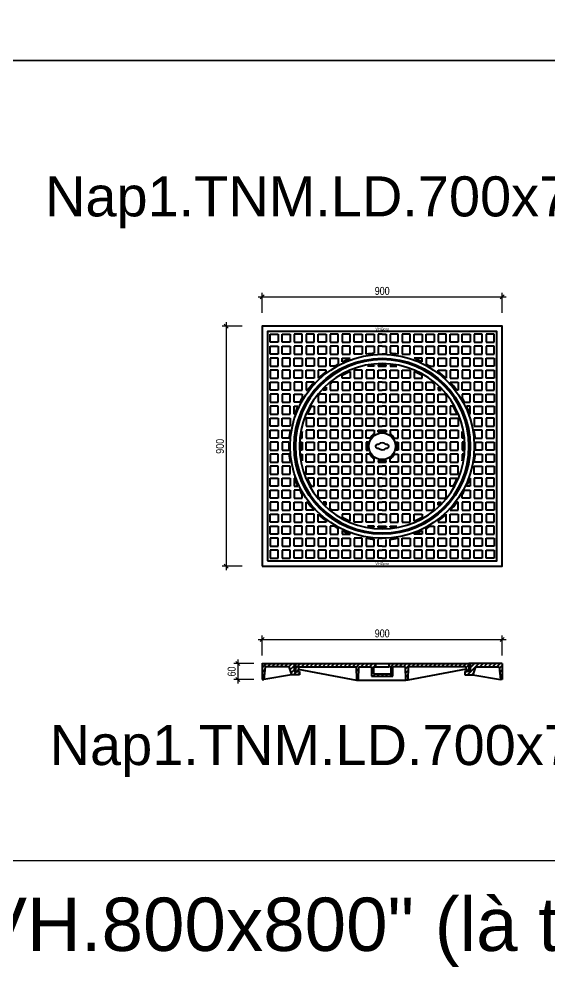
# Model space of a CAD drawing. Header units: feet. Extents: x 0 to 46220, y -100 to 29800.
# Drawn here: x 10169 to 12156, y 17894 to 21449 of the extents above; entities that cross this region are included whole.
import ezdxf
from ezdxf.enums import TextEntityAlignment as Align

# ---------------------------------------------------------------- set-up
doc = ezdxf.new("R2010")
doc.units = ezdxf.units.FT
doc.header["$MEASUREMENT"] = 0
doc.layers.get('Defpoints').update_dxf_attribs({"color": 8})
for name, color, linetype in [('VHG-140', 140, 'Continuous'), ('VHG-150', 150, 'Continuous'), ('VHG-Dim', 140, 'Continuous'), ('VHG-Nap2', 125, 'Continuous'), ('VHG-Nap3', 251, 'Continuous'), ('VHG-Text', 7, 'Continuous'), ('VHG-Thep', 1, 'Continuous')]:
    doc.layers.add(name, color=color, linetype=linetype)
doc.styles.add('Arial', font='arial.ttf')
doc.styles.add('VHG-Unicode.Bold', font='arial.ttf', dxfattribs={"width": 0.8})
doc.styles.add('VHG-Unicode.Regular', font='arial.ttf', dxfattribs={"width": 0.8})
doc.dimstyles.new('VHG1-15', dxfattribs={"dimscale": 150, "dimtxt": 0.2, "dimasz": 0.1, "dimexe": 0.1, "dimexo": 0.1, "dimgap": 0.05, "dimtad": 1, "dimdec": 0, "dimzin": 0, "dimdsep": 46, "dimtxsty": 'VHG-Unicode.Regular', "dimblk": 'OBLIQUE', "dimcen": 0.1, "dimdle": 0.1, "dimclrd": 140, "dimclre": 140, "dimclrt": 7, "dimaunit": 1, "dimadec": 3, "dimazin": 0, "dimtfac": 1, "dimtdec": 0, "dimtix": 1, "dimtofl": 0, "dimtmove": 0, "dimatfit": 3, "dimldrblk": 'DOTSMALL', "dimfxl": 0.4, "dimfxlon": 1, "dimtolj": 1, "dimtzin": 0, "dimarcsym": 0})

# ---------------------------------------------------------------- blocks, each defined once
blk = doc.blocks.new('_Oblique')
at = {"layer": 'VHG-Dim', "linetype": 'ByBlock', "lineweight": -2}
blk.add_line((-0.5, -0.5), (0.5, 0.5), dxfattribs=at)
blk = doc.blocks.new('*D319')
at = {"layer": 'Defpoints', "color": 0, "transparency": 16777216}
for p in [(11080.3, 20296.3), (10945, 19396.3), (11080.3, 19396.3)]:
    blk.add_point(p, dxfattribs=at)
at = {"layer": 'VHG-Dim', "color": 140, "lineweight": -2, "transparency": 16777216}
for p, q in [((10945, 20311.3), (10945, 19381.3)), ((11005, 20296.3), (10930, 20296.3)), ((11005, 19396.3), (10930, 19396.3))]:
    blk.add_line(p, q, dxfattribs=at)
at = {"layer": 'VHG-Dim', "color": 140, "lineweight": -2, "transparency": 16777216, "xscale": 15, "yscale": 15, "zscale": 15}
for p, rotation in [((10945, 20296.3), 90), ((10945, 19396.3), 270)]:
    blk.add_blockref('_Oblique', p, dxfattribs=dict(at, rotation=rotation))
at = {"layer": 'VHG-Dim', "color": 7, "transparency": 16777216, "insert": (10922.5, 19846.3), "char_height": 30, "attachment_point": 5, "rotation": 90, "style": 'VHG-Unicode.Regular'}
blk.add_mtext('\\A1;900', dxfattribs=at)
blk = doc.blocks.new('_DotSmall')
at = {"layer": 'VHG-Thep', "linetype": 'ByBlock', "const_width": 0.5}
blk.add_lwpolyline([(-0.0625, 0, 1), (0.0625, 0, 1)], format="xyb", close=True, dxfattribs=at)
blk = doc.blocks.new('*D320')
at = {"layer": 'Defpoints', "color": 0, "transparency": 16777216}
for p in [(11980.3, 20406.3), (11080.3, 20296.3), (11980.3, 20296.3)]:
    blk.add_point(p, dxfattribs=at)
at = {"layer": 'VHG-Dim', "color": 140, "lineweight": -2, "transparency": 16777216}
for p, q in [((11065.3, 20406.3), (11995.3, 20406.3)), ((11080.3, 20346.3), (11080.3, 20421.3)), ((11980.3, 20346.3), (11980.3, 20421.3))]:
    blk.add_line(p, q, dxfattribs=at)
at = {"layer": 'VHG-Dim', "color": 140, "lineweight": -2, "transparency": 16777216, "xscale": 15, "yscale": 15, "zscale": 15, "rotation": 180}
blk.add_blockref('_Oblique', (11080.3, 20406.3), dxfattribs=at)
at = {"layer": 'VHG-Dim', "color": 140, "lineweight": -2, "transparency": 16777216, "xscale": 15, "yscale": 15, "zscale": 15}
blk.add_blockref('_Oblique', (11980.3, 20406.3), dxfattribs=at)
at = {"layer": 'VHG-Dim', "color": 7, "transparency": 16777216, "insert": (11530.3, 20428.8), "char_height": 30, "attachment_point": 5, "style": 'VHG-Unicode.Regular'}
blk.add_mtext('\\A1;900', dxfattribs=at)
blk = doc.blocks.new('*D266')
at = {"layer": 'Defpoints', "color": 0, "transparency": 16777216}
for p in [(11080.3, 19031.7), (10988.8, 18971.7), (11080.3, 18971.7)]:
    blk.add_point(p, dxfattribs=at)
at = {"layer": 'VHG-Dim', "color": 140, "lineweight": -2, "transparency": 16777216}
for p, q in [((11048.8, 19031.7), (10973.8, 19031.7)), ((10988.8, 19046.7), (10988.8, 18956.7)), ((11048.8, 18971.7), (10973.8, 18971.7))]:
    blk.add_line(p, q, dxfattribs=at)
at = {"layer": 'VHG-Dim', "color": 140, "lineweight": -2, "transparency": 16777216, "xscale": 15, "yscale": 15, "zscale": 15}
for p, rotation in [((10988.8, 19031.7), 90), ((10988.8, 18971.7), 270)]:
    blk.add_blockref('_Oblique', p, dxfattribs=dict(at, rotation=rotation))
at = {"layer": 'VHG-Dim', "color": 7, "transparency": 16777216, "insert": (10966.3, 19001.7), "char_height": 30, "attachment_point": 5, "rotation": 90, "style": 'VHG-Unicode.Regular'}
blk.add_mtext('\\A1;60', dxfattribs=at)
blk = doc.blocks.new('*D267')
at = {"layer": 'Defpoints', "color": 0, "transparency": 16777216}
for p in [(11980.3, 19122.1), (11080.3, 19031.7), (11980.3, 19031.7)]:
    blk.add_point(p, dxfattribs=at)
at = {"layer": 'VHG-Dim', "color": 140, "lineweight": -2, "transparency": 16777216}
for p, q in [((11080.3, 19062.1), (11080.3, 19137.1)), ((11980.3, 19062.1), (11980.3, 19137.1)), ((11065.3, 19122.1), (11995.3, 19122.1))]:
    blk.add_line(p, q, dxfattribs=at)
at = {"layer": 'VHG-Dim', "color": 140, "lineweight": -2, "transparency": 16777216, "xscale": 15, "yscale": 15, "zscale": 15, "rotation": 180}
blk.add_blockref('_Oblique', (11080.3, 19122.1), dxfattribs=at)
at = {"layer": 'VHG-Dim', "color": 140, "lineweight": -2, "transparency": 16777216, "xscale": 15, "yscale": 15, "zscale": 15}
blk.add_blockref('_Oblique', (11980.3, 19122.1), dxfattribs=at)
at = {"layer": 'VHG-Dim', "color": 7, "transparency": 16777216, "insert": (11530.3, 19144.6), "char_height": 30, "attachment_point": 5, "style": 'VHG-Unicode.Regular'}
blk.add_mtext('\\A1;900', dxfattribs=at)
blk = doc.blocks.new('Nap1.TNM.LD.700x700.MB')
at = {"layer": 'VHG-Nap2', "lineweight": 40}
for points in [[(-450, -450), (450, -450), (450, 450), (-450, 450)], [(-430, -430), (430, -430), (430, 430), (-430, 430)]]:
    blk.add_lwpolyline(points, close=True, dxfattribs=at)
for radius in [345, 330]:
    blk.add_circle((0, 0), radius, dxfattribs=at)
for radius, start, end in [(325, 90, 270), (325, 270, 90), (310, 90, 270), (310, 270, 90)]:
    blk.add_arc((0, 0), radius, start, end, dxfattribs=at)
at = {"layer": 'VHG-Nap3', "lineweight": 40}
for p, q in [((-420, 420), (-390, 420)), ((-420, 390), (-420, 420)), ((-390, 420), (-390, 390)), ((-375, 420), (-345, 420)), ((-375, 390), (-375, 420)), ((-345, 420), (-345, 390)), ((-300, 420), (-330, 420)), ((-330, 420), (-330, 390)), ((-300, 390), (-300, 420)), ((-255, 420), (-285, 420)), ((-285, 420), (-285, 390)), ((-255, 390), (-255, 420)), ((-240, 420), (-210, 420)), ((-240, 390), (-240, 420)), ((-210, 420), (-210, 390)), ((-165, 420), (-195, 420)), ((-195, 420), (-195, 390)), ((-165, 390), (-165, 420)), ((-120, 420), (-150, 420)), ((-150, 420), (-150, 390)), ((-120, 390), (-120, 420)), ((-105, 420), (-75, 420)), ((-105, 390), (-105, 420)), ((-75, 420), (-75, 390)), ((-60, 420), (-30, 420)), ((-60, 390), (-60, 420)), ((-30, 420), (-30, 390)), ((0, 420), (-15, 420)), ((-15, 420), (-15, 390)), ((0, 420), (15, 420)), ((15, 420), (15, 390)), ((60, 420), (30, 420)), ((30, 420), (30, 390)), ((60, 390), (60, 420)), ((105, 420), (75, 420)), ((75, 420), (75, 390)), ((105, 390), (105, 420)), ((120, 420), (150, 420)), ((120, 390), (120, 420)), ((150, 420), (150, 390)), ((165, 420), (195, 420)), ((165, 390), (165, 420)), ((195, 420), (195, 390)), ((240, 420), (210, 420)), ((210, 420), (210, 390)), ((240, 390), (240, 420)), ((255, 420), (285, 420)), ((255, 390), (255, 420)), ((285, 420), (285, 390)), ((300, 420), (330, 420)), ((300, 390), (300, 420)), ((330, 420), (330, 390)), ((375, 420), (345, 420)), ((345, 420), (345, 390)), ((375, 390), (375, 420)), ((420, 420), (390, 420)), ((390, 420), (390, 390)), ((420, 390), (420, 420)), ((-390, 390), (-420, 390)), ((-420, 375), (-390, 375)), ((-420, 345), (-420, 375)), ((-390, 375), (-390, 345)), ((-345, 390), (-375, 390)), ((-375, 375), (-345, 375)), ((-375, 345), (-375, 375)), ((-345, 375), (-345, 345)), ((-330, 390), (-300, 390)), ((-300, 375), (-330, 375)), ((-330, 375), (-330, 345)), ((-300, 345), (-300, 375)), ((-285, 390), (-255, 390)), ((-255, 375), (-285, 375)), ((-285, 375), (-285, 345)), ((-255, 345), (-255, 375)), ((-210, 390), (-240, 390)), ((-240, 375), (-210, 375)), ((-240, 345), (-240, 375)), ((-210, 375), (-210, 345)), ((-195, 390), (-165, 390)), ((-165, 375), (-195, 375)), ((-195, 375), (-195, 345)), ((-165, 345), (-165, 375)), ((-150, 390), (-120, 390)), ((-120, 375), (-150, 375)), ((-150, 375), (-150, 345)), ((-120, 345), (-120, 375)), ((-75, 390), (-105, 390)), ((-105, 375), (-75, 375)), ((-105, 345), (-105, 375)), ((-75, 375), (-75, 345)), ((-30, 390), (-60, 390)), ((-60, 375), (-30, 375)), ((-60, 345), (-60, 375)), ((-30, 375), (-30, 348.7)), ((-15, 390), (0, 390)), ((0, 375), (-15, 375)), ((-15, 375), (-15, 345)), ((15, 390), (0, 390)), ((0, 375), (15, 375)), ((15, 375), (15, 345)), ((30, 390), (60, 390)), ((60, 375), (30, 375)), ((30, 375), (30, 348.7)), ((60, 345), (60, 375)), ((75, 390), (105, 390)), ((105, 375), (75, 375)), ((75, 375), (75, 345)), ((105, 345), (105, 375)), ((150, 390), (120, 390)), ((120, 375), (150, 375)), ((120, 345), (120, 375)), ((150, 375), (150, 345)), ((195, 390), (165, 390)), ((165, 375), (195, 375)), ((165, 345), (165, 375)), ((195, 375), (195, 345)), ((210, 390), (240, 390)), ((240, 375), (210, 375)), ((210, 375), (210, 345)), ((240, 345), (240, 375)), ((285, 390), (255, 390)), ((255, 375), (285, 375)), ((255, 345), (255, 375)), ((285, 375), (285, 345)), ((330, 390), (300, 390)), ((300, 375), (330, 375)), ((300, 345), (300, 375)), ((330, 375), (330, 345)), ((345, 390), (375, 390)), ((375, 375), (345, 375)), ((345, 375), (345, 345)), ((375, 345), (375, 375)), ((390, 390), (420, 390)), ((420, 375), (390, 375)), ((390, 375), (390, 345)), ((420, 345), (420, 375)), ((-390, 345), (-420, 345)), ((-390, 330), (-420, 330)), ((-420, 330), (-420, 300)), ((-390, 300), (-390, 330)), ((-345, 345), (-375, 345)), ((-345, 330), (-375, 330)), ((-375, 330), (-375, 300)), ((-345, 300), (-345, 330)), ((-330, 345), (-300, 345)), ((-330, 300), (-330, 330)), ((-330, 330), (-300, 330)), ((-300, 330), (-300, 300)), ((-285, 345), (-255, 345)), ((-285, 300), (-285, 330)), ((-285, 330), (-255, 330)), ((-255, 330), (-255, 300)), ((-210, 345), (-240, 345)), ((-210, 330), (-240, 330)), ((-240, 330), (-240, 300)), ((-210, 300), (-210, 330)), ((-195, 345), (-165, 345)), ((-195, 300), (-195, 330)), ((-195, 330), (-165, 330)), ((-165, 330), (-165, 308.7)), ((-150, 345), (-120, 345)), ((-150, 316.2), (-150, 330)), ((-150, 330), (-120, 330)), ((-150, 316.2), (-120, 330)), ((-75, 345), (-105, 345)), ((-58.9, 345), (-60, 345)), ((-15, 345), (0, 345)), ((15, 345), (0, 345)), ((58.9, 345), (60, 345)), ((75, 345), (105, 345)), ((150, 345), (120, 345)), ((150, 330), (120, 330)), ((150, 316.2), (120, 330)), ((150, 316.2), (150, 330)), ((195, 345), (165, 345)), ((195, 330), (165, 330)), ((165, 330), (165, 308.7)), ((195, 300), (195, 330)), ((210, 345), (240, 345)), ((210, 300), (210, 330)), ((210, 330), (240, 330)), ((240, 330), (240, 300)), ((285, 345), (255, 345)), ((285, 330), (255, 330)), ((255, 330), (255, 300)), ((285, 300), (285, 330)), ((330, 345), (300, 345)), ((330, 330), (300, 330)), ((300, 330), (300, 300)), ((330, 300), (330, 330)), ((345, 345), (375, 345)), ((345, 300), (345, 330)), ((345, 330), (375, 330)), ((375, 330), (375, 300)), ((390, 345), (420, 345)), ((390, 300), (390, 330)), ((390, 330), (420, 330)), ((420, 330), (420, 300)), ((-420, 300), (-390, 300)), ((-390, 285), (-420, 285)), ((-420, 285), (-420, 255)), ((-390, 255), (-390, 285)), ((-375, 300), (-345, 300)), ((-345, 285), (-375, 285)), ((-375, 285), (-375, 255)), ((-345, 255), (-345, 285)), ((-300, 300), (-330, 300)), ((-330, 255), (-330, 285)), ((-330, 285), (-300, 285)), ((-300, 285), (-300, 255)), ((-255, 300), (-285, 300)), ((-285, 255), (-285, 285)), ((-285, 285), (-255, 285)), ((-255, 285), (-255, 255)), ((-240, 300), (-210, 300)), ((-210, 285), (-240, 285)), ((-240, 285), (-240, 255)), ((-210, 280), (-210, 285)), ((-180.3, 300), (-195, 300)), ((-75, 285), (-105, 285)), ((-105, 285), (-105, 255)), ((-75, 255), (-75, 285)), ((-30, 285), (-60, 285)), ((-60, 285), (-60, 255)), ((-30, 300), (-55, 300)), ((-30, 303.5), (-30, 300)), ((-30, 255), (-30, 285)), ((-15, 304.6), (-15, 300)), ((-15, 304.6), (15, 304.6)), ((-15, 300), (15, 300)), ((-15, 255), (-15, 285)), ((-15, 285), (0, 285)), ((15, 285), (0, 285)), ((15, 300), (15, 304.6)), ((15, 255), (15, 285)), ((30, 303.5), (30, 300)), ((30, 300), (55, 300)), ((30, 255), (30, 285)), ((30, 285), (60, 285)), ((60, 285), (60, 255)), ((75, 255), (75, 285)), ((75, 285), (105, 285)), ((105, 285), (105, 255)), ((180.3, 300), (195, 300)), ((240, 300), (210, 300)), ((210, 280), (210, 285)), ((210, 285), (240, 285)), ((240, 285), (240, 255)), ((255, 300), (285, 300)), ((285, 285), (255, 285)), ((255, 285), (255, 255)), ((285, 255), (285, 285)), ((300, 300), (330, 300)), ((330, 285), (300, 285)), ((300, 285), (300, 255)), ((330, 255), (330, 285)), ((375, 300), (345, 300)), ((345, 255), (345, 285)), ((345, 285), (375, 285)), ((375, 285), (375, 255)), ((420, 300), (390, 300)), ((390, 255), (390, 285)), ((390, 285), (420, 285)), ((420, 285), (420, 255)), ((-420, 255), (-390, 255)), ((-375, 255), (-345, 255)), ((-300, 255), (-330, 255)), ((-255, 255), (-285, 255)), ((-240, 255), (-239.7, 255)), ((-150, 255), (-150, 265.6)), ((-120, 255), (-150, 255)), ((-120, 280.4), (-120, 255)), ((-105, 255), (-75, 255)), ((-60, 255), (-30, 255)), ((0, 255), (-15, 255)), ((0, 255), (15, 255)), ((60, 255), (30, 255)), ((105, 255), (75, 255)), ((120, 280.4), (120, 255)), ((120, 255), (150, 255)), ((150, 255), (150, 265.6)), ((240, 255), (239.7, 255)), ((255, 255), (285, 255)), ((300, 255), (330, 255)), ((375, 255), (345, 255)), ((420, 255), (390, 255)), ((-420, 240), (-390, 240)), ((-420, 210), (-420, 240)), ((-390, 240), (-390, 210)), ((-375, 240), (-345, 240)), ((-375, 210), (-375, 240)), ((-345, 240), (-345, 210)), ((-300, 240), (-330, 240)), ((-330, 240), (-330, 210)), ((-300, 210), (-300, 240)), ((-255, 240), (-285, 240)), ((-285, 240), (-285, 210)), ((-255, 239.7), (-255, 240)), ((-210, 221.2), (-210, 210)), ((-195, 234.5), (-195, 210)), ((-165, 240), (-188.2, 240)), ((-165, 210), (-165, 240)), ((-120, 240), (-150, 240)), ((-150, 240), (-150, 210)), ((-120, 210), (-120, 240)), ((-105, 240), (-75, 240)), ((-105, 210), (-105, 240)), ((-75, 240), (-75, 210)), ((-60, 240), (-30, 240)), ((-60, 210), (-60, 240)), ((-30, 240), (-30, 210)), ((0, 240), (-15, 240)), ((-15, 240), (-15, 210)), ((0, 240), (15, 240)), ((15, 240), (15, 210)), ((60, 240), (30, 240)), ((30, 240), (30, 210)), ((60, 210), (60, 240)), ((105, 240), (75, 240)), ((75, 240), (75, 210)), ((105, 210), (105, 240)), ((120, 240), (150, 240)), ((120, 210), (120, 240)), ((150, 240), (150, 210)), ((165, 240), (188.2, 240)), ((165, 210), (165, 240)), ((195, 234.5), (195, 210)), ((210, 221.2), (210, 210)), ((255, 240), (285, 240)), ((255, 239.7), (255, 240)), ((285, 240), (285, 210)), ((300, 240), (330, 240)), ((300, 210), (300, 240)), ((330, 240), (330, 210)), ((375, 240), (345, 240)), ((345, 240), (345, 210)), ((375, 210), (375, 240)), ((420, 240), (390, 240)), ((390, 240), (390, 210)), ((420, 210), (420, 240)), ((-390, 210), (-420, 210)), ((-390, 195), (-420, 195)), ((-420, 195), (-420, 165)), ((-390, 165), (-390, 195)), ((-345, 210), (-375, 210)), ((-345, 195), (-375, 195)), ((-375, 195), (-375, 165)), ((-345, 165), (-345, 195)), ((-330, 210), (-300, 210)), ((-330, 165), (-330, 195)), ((-330, 195), (-300, 195)), ((-300, 195), (-300, 180.3)), ((-285, 210), (-280, 210)), ((-240, 188.2), (-240, 165)), ((-210, 195), (-234.5, 195)), ((-210, 210), (-221.2, 210)), ((-210, 165), (-210, 195)), ((-195, 210), (-165, 210)), ((-195, 165), (-195, 195)), ((-195, 195), (-165, 195)), ((-165, 195), (-165, 165)), ((-150, 210), (-120, 210)), ((-150, 165), (-150, 195)), ((-150, 195), (-120, 195)), ((-120, 195), (-120, 165)), ((-75, 210), (-105, 210)), ((-75, 195), (-105, 195)), ((-105, 195), (-105, 165)), ((-75, 165), (-75, 195)), ((-30, 210), (-60, 210)), ((-30, 195), (-60, 195)), ((-60, 195), (-60, 165)), ((-30, 165), (-30, 195)), ((-15, 210), (0, 210)), ((-15, 165), (-15, 195)), ((-15, 195), (0, 195)), ((15, 210), (0, 210)), ((15, 195), (0, 195)), ((15, 165), (15, 195)), ((30, 210), (60, 210)), ((30, 165), (30, 195)), ((30, 195), (60, 195)), ((60, 195), (60, 165)), ((75, 210), (105, 210)), ((75, 165), (75, 195)), ((75, 195), (105, 195)), ((105, 195), (105, 165)), ((150, 210), (120, 210)), ((150, 195), (120, 195)), ((120, 195), (120, 165)), ((150, 165), (150, 195)), ((195, 210), (165, 210)), ((195, 195), (165, 195)), ((165, 195), (165, 165)), ((195, 165), (195, 195)), ((210, 210), (221.2, 210)), ((210, 165), (210, 195)), ((210, 195), (234.5, 195)), ((240, 188.2), (240, 165)), ((285, 210), (280, 210)), ((330, 210), (300, 210)), ((330, 195), (300, 195)), ((300, 195), (300, 180.3)), ((330, 165), (330, 195)), ((345, 210), (375, 210)), ((345, 165), (345, 195)), ((345, 195), (375, 195)), ((375, 195), (375, 165)), ((390, 210), (420, 210)), ((390, 165), (390, 195)), ((390, 195), (420, 195)), ((420, 195), (420, 165)), ((-420, 165), (-390, 165)), ((-390, 150), (-420, 150)), ((-420, 150), (-420, 120)), ((-390, 120), (-390, 150)), ((-375, 165), (-345, 165)), ((-345, 150), (-375, 150)), ((-375, 150), (-375, 120)), ((-345, 120), (-345, 150)), ((-308.7, 165), (-330, 165)), ((-330, 120), (-330, 150)), ((-330, 150), (-316.2, 150)), ((-265.6, 150), (-255, 150)), ((-255, 150), (-255, 120)), ((-240, 165), (-210, 165)), ((-210, 150), (-240, 150)), ((-240, 150), (-240, 120)), ((-210, 120), (-210, 150)), ((-165, 165), (-195, 165)), ((-195, 120), (-195, 150)), ((-195, 150), (-165, 150)), ((-165, 150), (-165, 120)), ((-120, 165), (-150, 165)), ((-150, 120), (-150, 150)), ((-150, 150), (-120, 150)), ((-120, 150), (-120, 120)), ((-105, 165), (-75, 165)), ((-75, 150), (-105, 150)), ((-105, 150), (-105, 120)), ((-75, 120), (-75, 150)), ((-60, 165), (-30, 165)), ((-30, 150), (-60, 150)), ((-60, 150), (-60, 120)), ((-30, 120), (-30, 150)), ((0, 165), (-15, 165)), ((-15, 120), (-15, 150)), ((-15, 150), (0, 150)), ((0, 165), (15, 165)), ((15, 150), (0, 150)), ((15, 120), (15, 150)), ((60, 165), (30, 165)), ((30, 120), (30, 150)), ((30, 150), (60, 150)), ((60, 150), (60, 120)), ((105, 165), (75, 165)), ((75, 120), (75, 150)), ((75, 150), (105, 150)), ((105, 150), (105, 120)), ((120, 165), (150, 165)), ((150, 150), (120, 150)), ((120, 150), (120, 120)), ((150, 120), (150, 150)), ((165, 165), (195, 165)), ((195, 150), (165, 150)), ((165, 150), (165, 120)), ((195, 120), (195, 150)), ((240, 165), (210, 165)), ((210, 120), (210, 150)), ((210, 150), (240, 150)), ((240, 150), (240, 120)), ((265.6, 150), (255, 150)), ((255, 150), (255, 120)), ((308.7, 165), (330, 165)), ((330, 150), (316.2, 150)), ((330, 120), (330, 150)), ((375, 165), (345, 165)), ((345, 120), (345, 150)), ((345, 150), (375, 150)), ((375, 150), (375, 120)), ((420, 165), (390, 165)), ((390, 120), (390, 150)), ((390, 150), (420, 150)), ((420, 150), (420, 120)), ((-420, 120), (-390, 120)), ((-375, 120), (-345, 120)), ((-328.8, 120), (-330, 120)), ((-255, 120), (-280.4, 120)), ((-240, 120), (-210, 120)), ((-165, 120), (-195, 120)), ((-120, 120), (-150, 120)), ((-105, 120), (-75, 120)), ((-60, 120), (-30, 120)), ((0, 120), (-15, 120)), ((0, 120), (15, 120)), ((60, 120), (30, 120)), ((105, 120), (75, 120)), ((120, 120), (150, 120)), ((165, 120), (195, 120)), ((240, 120), (210, 120)), ((255, 120), (280.4, 120)), ((328.8, 120), (330, 120)), ((375, 120), (345, 120)), ((420, 120), (390, 120)), ((-420, 105), (-390, 105)), ((-420, 75), (-420, 105)), ((-390, 75), (-420, 75)), ((-390, 105), (-390, 75)), ((-375, 105), (-345, 105)), ((-375, 75), (-375, 105)), ((-345, 75), (-375, 75)), ((-345, 105), (-345, 75)), ((-255, 105), (-285, 105)), ((-285, 105), (-285, 75)), ((-285, 75), (-255, 75)), ((-255, 75), (-255, 105)), ((-240, 105), (-210, 105)), ((-240, 75), (-240, 105)), ((-210, 75), (-240, 75)), ((-210, 105), (-210, 75)), ((-165, 105), (-195, 105)), ((-195, 105), (-195, 75)), ((-195, 75), (-165, 75)), ((-165, 75), (-165, 105)), ((-120, 105), (-150, 105)), ((-150, 105), (-150, 75)), ((-150, 75), (-120, 75)), ((-120, 75), (-120, 105)), ((-105, 105), (-75, 105)), ((-105, 75), (-105, 105)), ((-75, 75), (-105, 75)), ((-75, 105), (-75, 75)), ((-60, 105), (-30, 105)), ((-60, 75), (-60, 105)), ((-30, 75), (-60, 75)), ((-30, 105), (-30, 75)), ((0, 105), (-15, 105)), ((-15, 105), (-15, 75)), ((-15, 75), (0, 75)), ((0, 105), (15, 105)), ((15, 75), (0, 75)), ((15, 105), (15, 75)), ((60, 105), (30, 105)), ((30, 105), (30, 75)), ((30, 75), (60, 75)), ((60, 75), (60, 105)), ((105, 105), (75, 105)), ((75, 105), (75, 75)), ((75, 75), (105, 75)), ((105, 75), (105, 105)), ((120, 105), (150, 105)), ((120, 75), (120, 105)), ((150, 75), (120, 75)), ((150, 105), (150, 75)), ((165, 105), (195, 105)), ((165, 75), (165, 105)), ((195, 75), (165, 75)), ((195, 105), (195, 75)), ((240, 105), (210, 105)), ((210, 105), (210, 75)), ((210, 75), (240, 75)), ((240, 75), (240, 105)), ((255, 105), (285, 105)), ((255, 75), (255, 105)), ((285, 75), (255, 75)), ((285, 105), (285, 75)), ((375, 105), (345, 105)), ((345, 105), (345, 75)), ((345, 75), (375, 75)), ((375, 75), (375, 105)), ((420, 105), (390, 105)), ((390, 105), (390, 75)), ((390, 75), (420, 75)), ((420, 75), (420, 105)), ((-420, 60), (-390, 60)), ((-420, 30), (-420, 60)), ((-390, 60), (-390, 30)), ((-375, 60), (-345, 60)), ((-375, 30), (-375, 60)), ((-345, 60), (-345, 58.9)), ((-300, 30), (-300, 55)), ((-255, 60), (-285, 60)), ((-285, 60), (-285, 30)), ((-255, 30), (-255, 60)), ((-240, 60), (-210, 60)), ((-240, 30), (-240, 60)), ((-210, 60), (-210, 30)), ((-165, 60), (-195, 60)), ((-195, 60), (-195, 30)), ((-165, 30), (-165, 60)), ((-120, 60), (-150, 60)), ((-150, 60), (-150, 30)), ((-120, 30), (-120, 60)), ((-105, 60), (-75, 60)), ((-105, 30), (-105, 60)), ((-75, 60), (-75, 30)), ((-60, 60), (-30, 60)), ((-60, 30), (-60, 60)), ((-30, 60), (-30, 46.1)), ((-15, 60), (15, 60)), ((-15, 52.9), (-15, 60)), ((15, 60), (15, 52.9)), ((60, 60), (30, 60)), ((30, 60), (30, 46.1)), ((60, 30), (60, 60)), ((105, 60), (75, 60)), ((75, 60), (75, 30)), ((105, 30), (105, 60)), ((120, 60), (150, 60)), ((120, 30), (120, 60)), ((150, 60), (150, 30)), ((165, 60), (195, 60)), ((165, 30), (165, 60)), ((195, 60), (195, 30)), ((240, 60), (210, 60)), ((210, 60), (210, 30)), ((240, 30), (240, 60)), ((255, 60), (285, 60)), ((255, 30), (255, 60)), ((285, 60), (285, 30)), ((300, 30), (300, 55)), ((375, 60), (345, 60)), ((345, 60), (345, 58.9)), ((375, 30), (375, 60)), ((420, 60), (390, 60)), ((390, 60), (390, 30)), ((420, 30), (420, 60)), ((-390, 30), (-420, 30)), ((-390, 15), (-420, 15)), ((-420, 15), (-420, -15)), ((-390, -15), (-390, 15)), ((-348.7, 30), (-375, 30)), ((-349.7, 15), (-375, 15)), ((-375, 15), (-375, -15)), ((-345, -15), (-345, 15)), ((-330, -15), (-330, 15)), ((-304.6, 15), (-300, 15)), ((-303.5, 30), (-300, 30)), ((-300, 15), (-300, -15)), ((-285, 30), (-255, 30)), ((-285, -15), (-285, 15)), ((-285, 15), (-255, 15)), ((-255, 15), (-255, -15)), ((-210, 30), (-240, 30)), ((-210, 15), (-240, 15)), ((-240, 15), (-240, -15)), ((-210, -15), (-210, 15)), ((-195, 30), (-165, 30)), ((-195, -15), (-195, 15)), ((-195, 15), (-165, 15)), ((-165, 15), (-165, -15)), ((-150, 30), (-120, 30)), ((-150, -15), (-150, 15)), ((-150, 15), (-120, 15)), ((-120, 15), (-120, -15)), ((-75, 30), (-105, 30)), ((-75, 15), (-105, 15)), ((-105, 15), (-105, -15)), ((-75, -15), (-75, 15)), ((-46.1, 30), (-60, 30)), ((-52.9, 15), (-60, 15)), ((-60, 15), (-60, -15)), ((46.1, 30), (60, 30)), ((52.9, 15), (60, 15)), ((60, 15), (60, -15)), ((75, 30), (105, 30)), ((75, -15), (75, 15)), ((75, 15), (105, 15)), ((105, 15), (105, -15)), ((150, 30), (120, 30)), ((150, 15), (120, 15)), ((120, 15), (120, -15)), ((150, -15), (150, 15)), ((195, 30), (165, 30)), ((195, 15), (165, 15)), ((165, 15), (165, -15)), ((195, -15), (195, 15)), ((210, 30), (240, 30)), ((210, -15), (210, 15)), ((210, 15), (240, 15)), ((240, 15), (240, -15)), ((285, 30), (255, 30)), ((285, 15), (255, 15)), ((255, 15), (255, -15)), ((285, -15), (285, 15)), ((303.5, 30), (300, 30)), ((304.6, 15), (300, 15)), ((300, 15), (300, -15)), ((348.7, 30), (375, 30)), ((349.7, 15), (375, 15)), ((375, 15), (375, -15)), ((390, 30), (420, 30)), ((390, -15), (390, 15)), ((390, 15), (420, 15)), ((420, 15), (420, -15)), ((-420, -15), (-390, -15)), ((-390, -30), (-420, -30)), ((-420, -30), (-420, -60)), ((-390, -60), (-390, -30)), ((-375, -15), (-349.7, -15)), ((-348.7, -30), (-375, -30)), ((-375, -30), (-375, -60)), ((-300, -15), (-304.6, -15)), ((-303.5, -30), (-300, -30)), ((-300, -30), (-300, -55)), ((-255, -15), (-285, -15)), ((-285, -60), (-285, -30)), ((-285, -30), (-255, -30)), ((-255, -30), (-255, -60)), ((-240, -15), (-210, -15)), ((-210, -30), (-240, -30)), ((-240, -30), (-240, -60)), ((-210, -60), (-210, -30)), ((-165, -15), (-195, -15)), ((-195, -60), (-195, -30)), ((-195, -30), (-165, -30)), ((-165, -30), (-165, -60)), ((-120, -15), (-150, -15)), ((-150, -60), (-150, -30)), ((-150, -30), (-120, -30)), ((-120, -30), (-120, -60)), ((-105, -15), (-75, -15)), ((-75, -30), (-105, -30)), ((-105, -30), (-105, -60)), ((-75, -60), (-75, -30)), ((-60, -15), (-52.9, -15)), ((-46.1, -30), (-60, -30)), ((-60, -30), (-60, -60)), ((46.1, -30), (60, -30)), ((60, -15), (52.9, -15)), ((60, -30), (60, -60)), ((105, -15), (75, -15)), ((75, -60), (75, -30)), ((75, -30), (105, -30)), ((105, -30), (105, -60)), ((120, -15), (150, -15)), ((150, -30), (120, -30)), ((120, -30), (120, -60)), ((150, -60), (150, -30)), ((165, -15), (195, -15)), ((195, -30), (165, -30)), ((165, -30), (165, -60)), ((195, -60), (195, -30)), ((240, -15), (210, -15)), ((210, -60), (210, -30)), ((210, -30), (240, -30)), ((240, -30), (240, -60)), ((255, -15), (285, -15)), ((285, -30), (255, -30)), ((255, -30), (255, -60)), ((285, -60), (285, -30)), ((300, -15), (304.6, -15)), ((303.5, -30), (300, -30)), ((300, -30), (300, -55)), ((348.7, -30), (375, -30)), ((375, -15), (349.7, -15)), ((375, -30), (375, -60)), ((420, -15), (390, -15)), ((390, -60), (390, -30)), ((390, -30), (420, -30)), ((420, -30), (420, -60)), ((-420, -60), (-390, -60)), ((-375, -60), (-345, -60)), ((-345, -60), (-345, -58.9)), ((-255, -60), (-285, -60)), ((-240, -60), (-210, -60)), ((-165, -60), (-195, -60)), ((-120, -60), (-150, -60)), ((-105, -60), (-75, -60)), ((-60, -60), (-30, -60)), ((-30, -60), (-30, -46.1)), ((-15, -52.9), (-15, -60)), ((-15, -60), (15, -60)), ((15, -60), (15, -52.9)), ((30, -60), (30, -46.1)), ((60, -60), (30, -60)), ((105, -60), (75, -60)), ((120, -60), (150, -60)), ((165, -60), (195, -60)), ((240, -60), (210, -60)), ((255, -60), (285, -60)), ((345, -60), (345, -58.9)), ((375, -60), (345, -60)), ((420, -60), (390, -60)), ((-390, -75), (-420, -75)), ((-420, -75), (-420, -105)), ((-420, -105), (-390, -105)), ((-390, -105), (-390, -75)), ((-345, -75), (-375, -75)), ((-375, -75), (-375, -105)), ((-375, -105), (-345, -105)), ((-345, -105), (-345, -75)), ((-285, -105), (-285, -75)), ((-285, -75), (-255, -75)), ((-255, -105), (-285, -105)), ((-255, -75), (-255, -105)), ((-210, -75), (-240, -75)), ((-240, -75), (-240, -105)), ((-240, -105), (-210, -105)), ((-210, -105), (-210, -75)), ((-195, -105), (-195, -75)), ((-195, -75), (-165, -75)), ((-165, -105), (-195, -105)), ((-165, -75), (-165, -105)), ((-150, -105), (-150, -75)), ((-150, -75), (-120, -75)), ((-120, -105), (-150, -105)), ((-120, -75), (-120, -105)), ((-75, -75), (-105, -75)), ((-105, -75), (-105, -105)), ((-105, -105), (-75, -105)), ((-75, -105), (-75, -75)), ((-30, -75), (-60, -75)), ((-60, -75), (-60, -105)), ((-60, -105), (-30, -105)), ((-30, -105), (-30, -75)), ((-15, -105), (-15, -75)), ((-15, -75), (0, -75)), ((0, -105), (-15, -105)), ((15, -75), (0, -75)), ((0, -105), (15, -105)), ((15, -105), (15, -75)), ((30, -105), (30, -75)), ((30, -75), (60, -75)), ((60, -105), (30, -105)), ((60, -75), (60, -105)), ((75, -105), (75, -75)), ((75, -75), (105, -75)), ((105, -105), (75, -105)), ((105, -75), (105, -105)), ((150, -75), (120, -75)), ((120, -75), (120, -105)), ((120, -105), (150, -105)), ((150, -105), (150, -75)), ((195, -75), (165, -75)), ((165, -75), (165, -105)), ((165, -105), (195, -105)), ((195, -105), (195, -75)), ((210, -105), (210, -75)), ((210, -75), (240, -75)), ((240, -105), (210, -105)), ((240, -75), (240, -105)), ((285, -75), (255, -75)), ((255, -75), (255, -105)), ((255, -105), (285, -105)), ((285, -105), (285, -75)), ((345, -105), (345, -75)), ((345, -75), (375, -75)), ((375, -105), (345, -105)), ((375, -75), (375, -105)), ((390, -105), (390, -75)), ((390, -75), (420, -75)), ((420, -105), (390, -105)), ((420, -75), (420, -105)), ((-420, -120), (-390, -120)), ((-420, -150), (-420, -120)), ((-390, -120), (-390, -150)), ((-375, -120), (-345, -120)), ((-375, -150), (-375, -120)), ((-345, -120), (-345, -150)), ((-328.8, -120), (-330, -120)), ((-330, -120), (-330, -150)), ((-255, -120), (-280.4, -120)), ((-255, -150), (-255, -120)), ((-240, -120), (-210, -120)), ((-240, -150), (-240, -120)), ((-210, -120), (-210, -150)), ((-165, -120), (-195, -120)), ((-195, -120), (-195, -150)), ((-165, -150), (-165, -120)), ((-120, -120), (-150, -120)), ((-150, -120), (-150, -150)), ((-120, -150), (-120, -120)), ((-105, -120), (-75, -120)), ((-105, -150), (-105, -120)), ((-75, -120), (-75, -150)), ((-60, -120), (-30, -120)), ((-60, -150), (-60, -120)), ((-30, -120), (-30, -150)), ((0, -120), (-15, -120)), ((-15, -120), (-15, -150)), ((0, -120), (15, -120)), ((15, -120), (15, -150)), ((60, -120), (30, -120)), ((30, -120), (30, -150)), ((60, -150), (60, -120)), ((105, -120), (75, -120)), ((75, -120), (75, -150)), ((105, -150), (105, -120)), ((120, -120), (150, -120)), ((120, -150), (120, -120)), ((150, -120), (150, -150)), ((165, -120), (195, -120)), ((165, -150), (165, -120)), ((195, -120), (195, -150)), ((240, -120), (210, -120)), ((210, -120), (210, -150)), ((240, -150), (240, -120)), ((255, -120), (280.4, -120)), ((255, -150), (255, -120)), ((328.8, -120), (330, -120)), ((330, -120), (330, -150)), ((375, -120), (345, -120)), ((345, -120), (345, -150)), ((375, -150), (375, -120)), ((420, -120), (390, -120)), ((390, -120), (390, -150)), ((420, -150), (420, -120)), ((-390, -150), (-420, -150)), ((-420, -165), (-390, -165)), ((-420, -195), (-420, -165)), ((-390, -165), (-390, -195)), ((-345, -150), (-375, -150)), ((-375, -165), (-345, -165)), ((-375, -195), (-375, -165)), ((-345, -165), (-345, -195)), ((-330, -150), (-316.2, -150)), ((-308.7, -165), (-330, -165)), ((-330, -165), (-330, -195)), ((-265.6, -150), (-255, -150)), ((-210, -150), (-240, -150)), ((-240, -165), (-210, -165)), ((-240, -188.2), (-240, -165)), ((-210, -165), (-210, -195)), ((-195, -150), (-165, -150)), ((-165, -165), (-195, -165)), ((-195, -165), (-195, -195)), ((-165, -195), (-165, -165)), ((-150, -150), (-120, -150)), ((-120, -165), (-150, -165)), ((-150, -165), (-150, -195)), ((-120, -195), (-120, -165)), ((-75, -150), (-105, -150)), ((-105, -165), (-75, -165)), ((-105, -195), (-105, -165)), ((-75, -165), (-75, -195)), ((-30, -150), (-60, -150)), ((-60, -165), (-30, -165)), ((-60, -195), (-60, -165)), ((-30, -165), (-30, -195)), ((-15, -150), (0, -150)), ((0, -165), (-15, -165)), ((-15, -165), (-15, -195)), ((15, -150), (0, -150)), ((0, -165), (15, -165)), ((15, -165), (15, -195)), ((30, -150), (60, -150)), ((60, -165), (30, -165)), ((30, -165), (30, -195)), ((60, -195), (60, -165)), ((75, -150), (105, -150)), ((105, -165), (75, -165)), ((75, -165), (75, -195)), ((105, -195), (105, -165)), ((150, -150), (120, -150)), ((120, -165), (150, -165)), ((120, -195), (120, -165)), ((150, -165), (150, -195)), ((195, -150), (165, -150)), ((165, -165), (195, -165)), ((165, -195), (165, -165)), ((195, -165), (195, -195)), ((210, -150), (240, -150)), ((240, -165), (210, -165)), ((210, -165), (210, -195)), ((240, -188.2), (240, -165)), ((265.6, -150), (255, -150)), ((308.7, -165), (330, -165)), ((330, -150), (316.2, -150)), ((330, -165), (330, -195)), ((345, -150), (375, -150)), ((375, -165), (345, -165)), ((345, -165), (345, -195)), ((375, -195), (375, -165)), ((390, -150), (420, -150)), ((420, -165), (390, -165)), ((390, -165), (390, -195)), ((420, -195), (420, -165)), ((-390, -195), (-420, -195)), ((-390, -210), (-420, -210)), ((-420, -210), (-420, -240)), ((-390, -240), (-390, -210)), ((-345, -195), (-375, -195)), ((-345, -210), (-375, -210)), ((-375, -210), (-375, -240)), ((-345, -240), (-345, -210)), ((-330, -195), (-300, -195)), ((-330, -240), (-330, -210)), ((-330, -210), (-300, -210)), ((-300, -195), (-300, -180.3)), ((-300, -210), (-300, -240)), ((-285, -240), (-285, -210)), ((-285, -210), (-280, -210)), ((-210, -195), (-234.5, -195)), ((-210, -210), (-221.2, -210)), ((-210, -221.2), (-210, -210)), ((-195, -195), (-165, -195)), ((-195, -234.5), (-195, -210)), ((-195, -210), (-165, -210)), ((-165, -210), (-165, -240)), ((-150, -195), (-120, -195)), ((-150, -240), (-150, -210)), ((-150, -210), (-120, -210)), ((-120, -210), (-120, -240)), ((-75, -195), (-105, -195)), ((-75, -210), (-105, -210)), ((-105, -210), (-105, -240)), ((-75, -240), (-75, -210)), ((-30, -195), (-60, -195)), ((-30, -210), (-60, -210)), ((-60, -210), (-60, -240)), ((-30, -240), (-30, -210)), ((-15, -195), (0, -195)), ((-15, -240), (-15, -210)), ((-15, -210), (0, -210)), ((15, -195), (0, -195)), ((15, -210), (0, -210)), ((15, -240), (15, -210)), ((30, -195), (60, -195)), ((30, -240), (30, -210)), ((30, -210), (60, -210)), ((60, -210), (60, -240)), ((75, -195), (105, -195)), ((75, -240), (75, -210)), ((75, -210), (105, -210)), ((105, -210), (105, -240)), ((150, -195), (120, -195)), ((150, -210), (120, -210)), ((120, -210), (120, -240)), ((150, -240), (150, -210)), ((195, -195), (165, -195)), ((195, -210), (165, -210)), ((165, -210), (165, -240)), ((195, -234.5), (195, -210)), ((210, -195), (234.5, -195)), ((210, -221.2), (210, -210)), ((210, -210), (221.2, -210)), ((285, -210), (280, -210)), ((285, -240), (285, -210)), ((300, -195), (300, -180.3)), ((330, -195), (300, -195)), ((330, -210), (300, -210)), ((300, -210), (300, -240)), ((330, -240), (330, -210)), ((345, -195), (375, -195)), ((345, -240), (345, -210)), ((345, -210), (375, -210)), ((375, -210), (375, -240)), ((390, -195), (420, -195)), ((390, -240), (390, -210)), ((390, -210), (420, -210)), ((420, -210), (420, -240)), ((-420, -240), (-390, -240)), ((-375, -240), (-345, -240)), ((-300, -240), (-330, -240)), ((-255, -240), (-285, -240)), ((-255, -239.7), (-255, -240)), ((-165, -240), (-188.2, -240)), ((-120, -240), (-150, -240)), ((-105, -240), (-75, -240)), ((-60, -240), (-30, -240)), ((0, -240), (-15, -240)), ((0, -240), (15, -240)), ((60, -240), (30, -240)), ((105, -240), (75, -240)), ((120, -240), (150, -240)), ((165, -240), (188.2, -240)), ((255, -239.7), (255, -240)), ((255, -240), (285, -240)), ((300, -240), (330, -240)), ((375, -240), (345, -240)), ((420, -240), (390, -240)), ((-420, -255), (-390, -255)), ((-420, -285), (-420, -255)), ((-390, -255), (-390, -285)), ((-375, -255), (-345, -255)), ((-375, -285), (-375, -255)), ((-345, -255), (-345, -285)), ((-300, -255), (-330, -255)), ((-330, -255), (-330, -285)), ((-300, -285), (-300, -255)), ((-255, -255), (-285, -255)), ((-285, -255), (-285, -285)), ((-255, -285), (-255, -255)), ((-240, -255), (-239.7, -255)), ((-240, -285), (-240, -255)), ((-210, -280), (-210, -285)), ((-120, -255), (-150, -255)), ((-150, -255), (-150, -265.6)), ((-120, -280.4), (-120, -255)), ((-105, -255), (-75, -255)), ((-105, -285), (-105, -255)), ((-75, -255), (-75, -285)), ((-60, -255), (-30, -255)), ((-60, -285), (-60, -255)), ((-30, -255), (-30, -285)), ((0, -255), (-15, -255)), ((-15, -255), (-15, -285)), ((0, -255), (15, -255)), ((15, -255), (15, -285)), ((60, -255), (30, -255)), ((30, -255), (30, -285)), ((60, -285), (60, -255)), ((105, -255), (75, -255)), ((75, -255), (75, -285)), ((105, -285), (105, -255)), ((120, -255), (150, -255)), ((120, -280.4), (120, -255)), ((150, -255), (150, -265.6)), ((210, -280), (210, -285)), ((240, -255), (239.7, -255)), ((240, -285), (240, -255)), ((255, -255), (285, -255)), ((255, -285), (255, -255)), ((285, -255), (285, -285)), ((300, -255), (330, -255)), ((300, -285), (300, -255)), ((330, -255), (330, -285)), ((375, -255), (345, -255)), ((345, -255), (345, -285)), ((375, -285), (375, -255)), ((420, -255), (390, -255)), ((390, -255), (390, -285)), ((420, -285), (420, -255)), ((-390, -285), (-420, -285)), ((-420, -300), (-390, -300)), ((-420, -330), (-420, -300)), ((-390, -300), (-390, -330)), ((-345, -285), (-375, -285)), ((-375, -300), (-345, -300)), ((-375, -330), (-375, -300)), ((-345, -300), (-345, -330)), ((-330, -285), (-300, -285)), ((-300, -300), (-330, -300)), ((-330, -300), (-330, -330)), ((-300, -330), (-300, -300)), ((-285, -285), (-255, -285)), ((-255, -300), (-285, -300)), ((-285, -300), (-285, -330)), ((-255, -330), (-255, -300)), ((-210, -285), (-240, -285)), ((-240, -300), (-210, -300)), ((-240, -330), (-240, -300)), ((-210, -300), (-210, -330)), ((-180.3, -300), (-195, -300)), ((-195, -300), (-195, -330)), ((-165, -330), (-165, -308.7)), ((-150, -316.2), (-150, -330)), ((-75, -285), (-105, -285)), ((-30, -285), (-60, -285)), ((-30, -300), (-55, -300)), ((-30, -303.5), (-30, -300)), ((-15, -285), (0, -285)), ((-15, -304.6), (-15, -300)), ((-15, -300), (15, -300)), ((-15, -304.6), (15, -304.6)), ((15, -285), (0, -285)), ((15, -300), (15, -304.6)), ((30, -285), (60, -285)), ((30, -303.5), (30, -300)), ((30, -300), (55, -300)), ((75, -285), (105, -285)), ((150, -316.2), (150, -330)), ((165, -330), (165, -308.7)), ((180.3, -300), (195, -300)), ((195, -300), (195, -330)), ((210, -285), (240, -285)), ((240, -300), (210, -300)), ((210, -300), (210, -330)), ((240, -330), (240, -300)), ((285, -285), (255, -285)), ((255, -300), (285, -300)), ((255, -330), (255, -300)), ((285, -300), (285, -330)), ((330, -285), (300, -285)), ((300, -300), (330, -300)), ((300, -330), (300, -300)), ((330, -300), (330, -330)), ((345, -285), (375, -285)), ((375, -300), (345, -300)), ((345, -300), (345, -330)), ((375, -330), (375, -300)), ((390, -285), (420, -285)), ((420, -300), (390, -300)), ((390, -300), (390, -330)), ((420, -330), (420, -300)), ((-390, -330), (-420, -330)), ((-390, -345), (-420, -345)), ((-420, -345), (-420, -375)), ((-390, -375), (-390, -345)), ((-345, -330), (-375, -330)), ((-345, -345), (-375, -345)), ((-375, -345), (-375, -375)), ((-345, -375), (-345, -345)), ((-330, -330), (-300, -330)), ((-330, -375), (-330, -345)), ((-330, -345), (-300, -345)), ((-300, -345), (-300, -375)), ((-285, -330), (-255, -330)), ((-285, -375), (-285, -345)), ((-285, -345), (-255, -345)), ((-255, -345), (-255, -375)), ((-210, -330), (-240, -330)), ((-210, -345), (-240, -345)), ((-240, -345), (-240, -375)), ((-210, -375), (-210, -345)), ((-195, -330), (-165, -330)), ((-195, -375), (-195, -345)), ((-195, -345), (-165, -345)), ((-165, -345), (-165, -375)), ((-150, -330), (-120, -330)), ((-150, -375), (-150, -345)), ((-150, -345), (-120, -345)), ((-120, -330), (-120, -328.8)), ((-120, -345), (-120, -375)), ((-75, -345), (-105, -345)), ((-105, -345), (-105, -375)), ((-75, -375), (-75, -345)), ((-58.9, -345), (-60, -345)), ((-60, -345), (-60, -375)), ((-30, -375), (-30, -348.7)), ((-15, -345), (0, -345)), ((-15, -375), (-15, -349.7)), ((15, -345), (0, -345)), ((15, -375), (15, -349.7)), ((30, -375), (30, -348.7)), ((58.9, -345), (60, -345)), ((60, -345), (60, -375)), ((75, -375), (75, -345)), ((75, -345), (105, -345)), ((105, -345), (105, -375)), ((120, -330), (120, -328.8)), ((150, -330), (120, -330)), ((150, -345), (120, -345)), ((120, -345), (120, -375)), ((150, -375), (150, -345)), ((195, -330), (165, -330)), ((195, -345), (165, -345)), ((165, -345), (165, -375)), ((195, -375), (195, -345)), ((210, -330), (240, -330)), ((210, -375), (210, -345)), ((210, -345), (240, -345)), ((240, -345), (240, -375)), ((285, -330), (255, -330)), ((285, -345), (255, -345)), ((255, -345), (255, -375)), ((285, -375), (285, -345)), ((330, -330), (300, -330)), ((330, -345), (300, -345)), ((300, -345), (300, -375)), ((330, -375), (330, -345)), ((345, -330), (375, -330)), ((345, -375), (345, -345)), ((345, -345), (375, -345)), ((375, -345), (375, -375)), ((390, -330), (420, -330)), ((390, -375), (390, -345)), ((390, -345), (420, -345)), ((420, -345), (420, -375)), ((-420, -375), (-390, -375)), ((-390, -390), (-420, -390)), ((-420, -390), (-420, -420)), ((-390, -420), (-390, -390)), ((-375, -375), (-345, -375)), ((-345, -390), (-375, -390)), ((-375, -390), (-375, -420)), ((-345, -420), (-345, -390)), ((-300, -375), (-330, -375)), ((-330, -420), (-330, -390)), ((-330, -390), (-300, -390)), ((-300, -390), (-300, -420)), ((-255, -375), (-285, -375)), ((-285, -420), (-285, -390)), ((-285, -390), (-255, -390)), ((-255, -390), (-255, -420)), ((-240, -375), (-210, -375)), ((-210, -390), (-240, -390)), ((-240, -390), (-240, -420)), ((-210, -420), (-210, -390)), ((-165, -375), (-195, -375)), ((-195, -420), (-195, -390)), ((-195, -390), (-165, -390)), ((-165, -390), (-165, -420)), ((-120, -375), (-150, -375)), ((-150, -420), (-150, -390)), ((-150, -390), (-120, -390)), ((-120, -390), (-120, -420)), ((-105, -375), (-75, -375)), ((-75, -390), (-105, -390)), ((-105, -390), (-105, -420)), ((-75, -420), (-75, -390)), ((-60, -375), (-30, -375)), ((-30, -390), (-60, -390)), ((-60, -390), (-60, -420)), ((-30, -420), (-30, -390)), ((0, -375), (-15, -375)), ((-15, -420), (-15, -390)), ((-15, -390), (0, -390)), ((0, -375), (15, -375)), ((15, -390), (0, -390)), ((15, -420), (15, -390)), ((60, -375), (30, -375)), ((30, -420), (30, -390)), ((30, -390), (60, -390)), ((60, -390), (60, -420)), ((105, -375), (75, -375)), ((75, -420), (75, -390)), ((75, -390), (105, -390)), ((105, -390), (105, -420)), ((120, -375), (150, -375)), ((150, -390), (120, -390)), ((120, -390), (120, -420)), ((150, -420), (150, -390)), ((165, -375), (195, -375)), ((195, -390), (165, -390)), ((165, -390), (165, -420)), ((195, -420), (195, -390)), ((240, -375), (210, -375)), ((210, -420), (210, -390)), ((210, -390), (240, -390)), ((240, -390), (240, -420)), ((255, -375), (285, -375)), ((285, -390), (255, -390)), ((255, -390), (255, -420)), ((285, -420), (285, -390)), ((300, -375), (330, -375)), ((330, -390), (300, -390)), ((300, -390), (300, -420)), ((330, -420), (330, -390)), ((375, -375), (345, -375)), ((345, -420), (345, -390)), ((345, -390), (375, -390)), ((375, -390), (375, -420)), ((420, -375), (390, -375)), ((390, -420), (390, -390)), ((390, -390), (420, -390)), ((420, -390), (420, -420)), ((-420, -420), (-390, -420)), ((-375, -420), (-345, -420)), ((-300, -420), (-330, -420)), ((-255, -420), (-285, -420)), ((-240, -420), (-210, -420)), ((-165, -420), (-195, -420)), ((-120, -420), (-150, -420)), ((-105, -420), (-75, -420)), ((-60, -420), (-30, -420)), ((0, -420), (-15, -420)), ((0, -420), (15, -420)), ((60, -420), (30, -420)), ((105, -420), (75, -420)), ((120, -420), (150, -420)), ((165, -420), (195, -420)), ((240, -420), (210, -420)), ((255, -420), (285, -420)), ((300, -420), (330, -420)), ((375, -420), (345, -420)), ((420, -420), (390, -420))]:
    blk.add_line(p, q, dxfattribs=at)
blk.add_circle((0, 0), 50, dxfattribs=at)
for centre, radius, start, end in [((0, 0), 350, 94.9171, 99.6963), ((0, 0), 350, 80.3037, 85.0829), ((0, 0), 350, 118.1271, 121.0027), ((0, 0), 305, 95.6448, 100.3889), ((0, 0), 305, 79.6111, 84.3552), ((0, 0), 350, 58.9973, 61.8729), ((0, 0), 350, 126.8699, 133.2332), ((0, 0), 305, 113.1689, 119.4592), ((0, 0), 305, 60.5408, 66.8311), ((0, 0), 350, 46.7668, 53.1301), ((0, 0), 350, 136.7668, 143.1301), ((0, 0), 305, 133.5134, 136.4866), ((0, 0), 305, 128.1046, 129.7429), ((0, 0), 305, 50.2571, 51.8954), ((0, 0), 305, 43.5134, 46.4866), ((0, 0), 350, 36.8699, 43.2332), ((0, 0), 350, 148.9973, 151.8729), ((0, 0), 305, 140.2571, 141.8954), ((0, 0), 305, 38.1046, 39.7429), ((0, 0), 350, 28.1271, 31.0027), ((0, 0), 350, 154.6231, 159.949), ((0, 0), 305, 150.5408, 156.8311), ((0, 0), 305, 23.1689, 29.4592), ((0, 0), 350, 20.051, 25.3769), ((0, 0), 350, 170.3037, 175.0829), ((0, 0), 305, 169.6111, 174.3552), ((0, 0), 55, 123.0557, 146.9443), ((0, 0), 55, 74.1734, 105.8266), ((0, 0), 55, 33.0557, 56.9443), ((0, 0), 305, 5.6448, 10.3889), ((0, 0), 350, 4.9171, 9.6963), ((0, 0), 350, 177.5437, 182.4563), ((0, 0), 305, 177.181, 182.819), ((0, 0), 55, 164.1734, 195.8266), ((-17.5, 0.1), 7.5, 72.5424, 287.4576), ((-0.1, -10.8), 23.6, 49.4806, 130.0682), ((17.5, 0), 7.5, 252.5424, 107.4576), ((0, 0), 55, 344.1734, 15.8266), ((0, 0), 305, 357.181, 2.819), ((0, 0), 350, 357.5437, 2.4563), ((0, 0), 350, 184.9171, 189.6963), ((0, 0), 305, 185.6448, 190.3889), ((0, 0), 55, 213.0557, 236.9443), ((0.1, 10.4), 23.2, 228.7005, 310.8483), ((0, 0), 55, 303.0557, 326.9443), ((0, 0), 305, 349.6111, 354.3552), ((0, 0), 350, 350.3037, 355.0829), ((0, 0), 55, 254.1734, 285.8266), ((0, 0), 350, 200.051, 205.3769), ((0, 0), 305, 203.1689, 209.4592), ((0, 0), 305, 330.5408, 336.8311), ((0, 0), 350, 334.6231, 339.949), ((0, 0), 350, 208.1271, 211.0027), ((0, 0), 350, 328.9973, 331.8729), ((0, 0), 350, 216.8699, 223.2332), ((0, 0), 305, 218.1046, 219.7429), ((0, 0), 305, 223.5134, 226.4866), ((0, 0), 305, 313.5134, 316.4866), ((0, 0), 305, 320.2571, 321.8954), ((0, 0), 350, 316.7668, 323.1301), ((0, 0), 305, 230.2571, 231.8954), ((0, 0), 305, 308.1046, 309.7429), ((0, 0), 350, 226.7668, 233.1301), ((0, 0), 305, 240.5408, 246.8311), ((0, 0), 305, 293.1689, 299.4592), ((0, 0), 350, 306.8699, 313.2332), ((0, 0), 350, 238.9973, 241.8729), ((0, 0), 350, 244.6231, 249.949), ((0, 0), 305, 259.6111, 264.3552), ((0, 0), 305, 275.6448, 280.3889), ((0, 0), 350, 290.051, 295.3769), ((0, 0), 350, 298.1271, 301.0027), ((0, 0), 350, 260.3037, 265.0829), ((0, 0), 350, 274.9171, 279.6963)]:
    blk.add_arc(centre, radius, start, end, dxfattribs=at)
at = {"layer": 'VHG-Nap3', "style": 'Arial'}
for p in [(0, 440), (0, -440)]:
    blk.add_text('VHGpro', height=10, dxfattribs=at).set_placement(p, align=Align.MIDDLE_CENTER)
blk = doc.blocks.new('Nap1.TNM.LD.700x700.BB')
at = {"layer": 'VHG-Nap3', "lineweight": 40}
h = blk.add_hatch(dxfattribs=at)
h.set_pattern_fill('ANSI31', color=256, scale=90, style=0)
h.set_pattern_definition([(45, (-36733.786, 5868.663), (-7.9549513, 7.9549513), [])])
h.paths.add_polyline_path([(-330, 0), (-450, 0), (-450, -60), (-443, -60), (-438, -12), (-350, -12), (-340, -42), (-310, -42), (-310, -30), (-330, -30)])
h.paths.add_polyline_path([(-25, 0), (-325, 0), (-325, -30), (-316, -30), (-313, -12), (-97.5, -12), (-96.5, -62), (-88.5, -62), (-87.5, -12), (-40, -12), (-40, -47), (40, -47), (40, -12), (87.5, -12), (88.5, -62), (96.5, -62), (97.5, -12), (313, -12), (316, -30), (325, -30), (325, 0), (25, 0), (25, -12), (32, -12), (32, -39), (-32, -39), (-32, -12), (-25, -12)])
h.paths.add_polyline_path([(450, 0), (330, 0), (330, -30), (310, -30), (310, -42), (340, -42), (350, -12), (438, -12), (443, -60), (450, -60)])
at = {"layer": 'VHG-Nap2', "lineweight": 40}
for p, q in [((-450, 0), (-450, -60)), ((-450, 0), (-330, 0)), ((-330, 0), (-330, -30)), ((-330, 0), (-325, 0)), ((-325, 0), (-325, -30)), ((-325, 0), (325, 0)), ((-25, 0), (-25, -12)), ((25, 0), (25, -12)), ((330, 0), (325, 0)), ((325, 0), (325, -30)), ((330, 0), (330, -30)), ((450, 0), (330, 0)), ((450, 0), (450, -60)), ((-438, -12), (-443, -60)), ((-350, -12), (-438, -12)), ((-350, -12), (-340, -42)), ((-330, -30), (-310, -30)), ((-313, -12), (-316, -30)), ((-314.5, -21), (-96.5, -62)), ((-313, -12), (-97.5, -12)), ((-310, -30), (-310, -42)), ((-97.5, -12), (-96.5, -62)), ((-88.5, -62), (-87.5, -12)), ((-87.5, -12), (-40, -12)), ((-40, -12), (-40, -47)), ((-32, -12), (-25, -12)), ((-32, -12), (-32, -39)), ((-25, -12), (25, -12)), ((32, -12), (25, -12)), ((32, -12), (32, -39)), ((87.5, -12), (40, -12)), ((40, -47), (40, -12)), ((88.5, -62), (87.5, -12)), ((97.5, -12), (96.5, -62)), ((314.5, -21), (96.5, -62)), ((313, -12), (97.5, -12)), ((330, -30), (310, -30)), ((310, -30), (310, -42)), ((313, -12), (316, -30)), ((350, -12), (340, -42)), ((350, -12), (438, -12)), ((438, -12), (443, -60)), ((-450, -60), (-443, -60)), ((-340, -42), (-443, -60)), ((-310, -42), (-340, -42)), ((-96.5, -62), (-88.5, -62)), ((-88.5, -62), (88.5, -62)), ((-40, -47), (40, -47)), ((-32, -39), (32, -39)), ((96.5, -62), (88.5, -62)), ((310, -42), (340, -42)), ((340, -42), (443, -60)), ((450, -60), (443, -60))]:
    blk.add_line(p, q, dxfattribs=at)

msp = doc.modelspace()

# ---------------------------------------------------------------- linework, layer by layer
at = {"layer": 'VHG-140'}
msp.add_lwpolyline([(10000, 24292.5), (14000, 24292.5), (14000, 21292.5), (10000, 21292.5)], close=True, dxfattribs=at)
at = {"layer": 'VHG-150'}
msp.add_lwpolyline([(10000, 21292.5), (14000, 21292.5), (14000, 18292.5), (10000, 18292.5)], close=True, dxfattribs=at)

# ---------------------------------------------------------------- block references
at = {"layer": 'VHG-Dim'}
for name, p in [('Nap1.TNM.LD.700x700.MB', (11530.3, 19846.3)), ('Nap1.TNM.LD.700x700.BB', (11530.3, 19031.7))]:
    msp.add_blockref(name, p, dxfattribs=at)

# ---------------------------------------------------------------- texts
at = {"layer": 'VHG-Nap3', "ltscale": 1000, "style": 'VHG-Unicode.Bold'}
msp.add_text('Lưu ý: Mỗi block nắp ga có tên gồm: Tên block, ví dụ "VIN.TNT.VH.800x800" (là tên trong file excel) kèm thêm hậu tố ".MB" cho block mặt bằng, ".AA" và ".BB" cho các mặt cắt AA và BB.', height=200, dxfattribs=at).set_placement((2102.8, 18054.1), align=Align.MIDDLE_LEFT)
at = {"layer": 'VHG-Text', "style": 'VHG-Unicode.Bold'}
for s, p in [('Nap1.TNM.LD.700x700.MB', (11553.6, 20708.4)), ('Nap1.TNM.LD.700x700.BB', (11553.6, 18651.1))]:
    msp.add_text(s, height=150, dxfattribs=at).set_placement(p, align=Align.CENTER)

# ---------------------------------------------------------------- dimensions: what is measured, and where the dimension line sits
at = {"layer": 'VHG-Dim'}
for base, p1, p2, picture, middle in [((11980.3, 20406.3), (11080.3, 20296.3), (11980.3, 20296.3), '*D320', (11530.3, 20428.8)), ((11980.3, 19122.1), (11080.3, 19031.7), (11980.3, 19031.7), '*D267', (11530.3, 19144.6))]:
    dim = msp.add_linear_dim(base=base, p1=p1, p2=p2, dimstyle='VHG1-15', dxfattribs=at)
    dim.commit()
    dim.dimension.update_dxf_attribs({"geometry": picture, "text_midpoint": middle})
for base, p1, p2, picture, middle in [((10945, 19396.3), (11080.3, 20296.3), (11080.3, 19396.3), '*D319', (10922.5, 19846.3)), ((10988.8, 18971.7), (11080.3, 19031.7), (11080.3, 18971.7), '*D266', (10966.3, 19001.7))]:
    dim = msp.add_linear_dim(base=base, p1=p1, p2=p2, angle=90, dimstyle='VHG1-15', dxfattribs=at)
    dim.commit()
    dim.dimension.update_dxf_attribs({"geometry": picture, "text_midpoint": middle})

doc.saveas('drawing.dxf')
